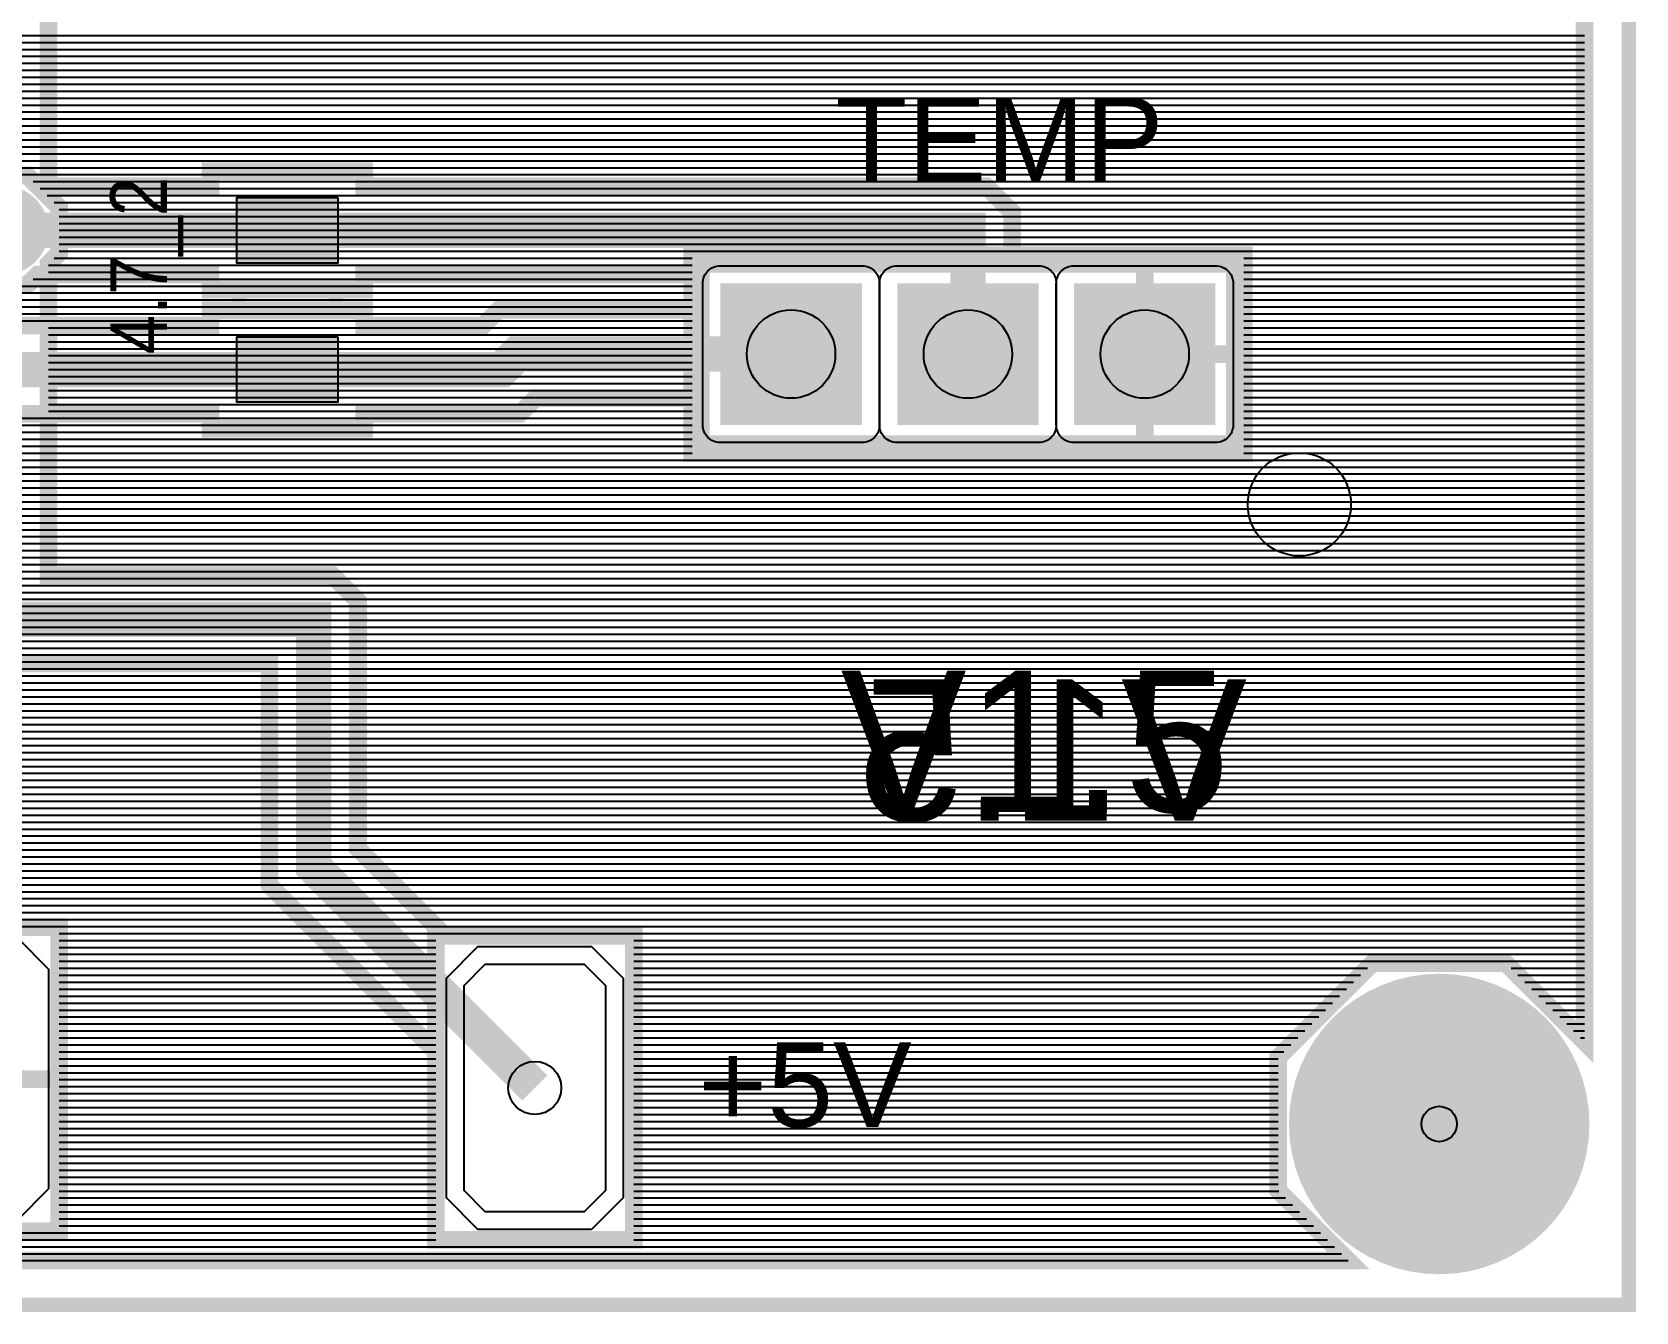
# Model space of a CAD drawing. Header units: inches. Extents: x -1.29 to 1.29, y -0.9 to 0.9.
# Drawn here: x 0.387 to 1.294, y -0.904 to -0.18 of the extents above; entities that cross this region are included whole.
import ezdxf

# ---------------------------------------------------------------- set-up
doc = ezdxf.new("R2010")
doc.units = ezdxf.units.IN
doc.layers.get('0').update_dxf_attribs({"linetype": 'CONTINUOUS'})

# ---------------------------------------------------------------- blocks, each defined once
blk = doc.blocks.new('RPAD')
blk.add_trace([(-0.5, -0.5), (-0.5, 0.5), (0.5, -0.5), (0.5, 0.5)])
blk = doc.blocks.new('EPAD')
at = {"const_width": 0.5}
blk.add_lwpolyline([(-0.25, 0, 1), (0.25, 0, 1)], format="xyb", close=True, dxfattribs=at)

msp = doc.modelspace()

# ---------------------------------------------------------------- linework, layer by layer
for points, const_width in [([(-1.29, -0.89998), (1.29, -0.89998), (1.29, 0.89998), (-1.29, 0.89998), (-1.29, -0.89998)], 0.008), ([(-1.29, -0.89998), (1.29, -0.89998), (1.29, 0.89998), (-1.29, 0.89998), (-1.29, -0.89998)], 0.008), ([(-1.29, -0.89998), (1.29, -0.89998), (1.29, 0.89998), (-1.29, 0.89998), (-1.29, -0.89998)], 0.008), ([(1.265, 0.840402), (1.232689, 0.872713), (1.157302, 0.872713), (1.103996, 0.819406), (1.103996, 0.74402), (1.157302, 0.690713), (1.232689, 0.690713), (1.265, 0.723024), (1.265, -0.751287), (1.220415, -0.706702), (1.145028, -0.706702), (1.091722, -0.760008), (1.091722, -0.835395), (1.131307, -0.87498), (-1.131307, -0.87498), (-1.099, -0.842674), (-1.099, -0.767287), (-1.152307, -0.713981), (-1.227693, -0.713981), (-1.265, -0.751287), (-1.265, 0.87498), (1.265, 0.87498), (1.265, 0.840402)], 0.01), ([(1.265, 0.840402), (1.232689, 0.872713), (1.157302, 0.872713), (1.103996, 0.819406), (1.103996, 0.74402), (1.157302, 0.690713), (1.232689, 0.690713), (1.265, 0.723024), (1.265, -0.751287), (1.220415, -0.706702), (1.145028, -0.706702), (1.091722, -0.760008), (1.091722, -0.835395), (1.131307, -0.87498), (-1.131307, -0.87498), (-1.099, -0.842674), (-1.099, -0.767287), (-1.152307, -0.713981), (-1.227693, -0.713981), (-1.265, -0.751287), (-1.265, 0.87498), (1.265, 0.87498), (1.265, 0.840402)], 0.01), ([(-0.177717, -0.056948), (0.111378, -0.346044), (0.487642, -0.346044), (0.487642, -0.337544), (0.574641, -0.337544), (0.574641, -0.346044), (0.642047, -0.346044), (0.650787, -0.337304), (0.760142, -0.337304), (0.760142, -0.317303), (0.574641, -0.317303), (0.574641, -0.325803), (0.487642, -0.325803), (0.487642, -0.317303), (0.389982, -0.317303), (0.383982, -0.323303), (0.358301, -0.323303), (0.340142, -0.305144), (0.340142, -0.279463), (0.346142, -0.273463), (0.346142, 0.199197)], 0.01), ([(0.531142, -0.292303), (0.371142, -0.292303), (0.371142, 0.086437)], 0.02), ([(0.396141, 0.061437), (0.396141, -0.267304), (0.487642, -0.267304), (0.487642, -0.258804), (0.574641, -0.258804), (0.574641, -0.267304), (0.926497, -0.267304), (0.941141, -0.281948), (0.941141, -0.306304), (1.072141, -0.306304), (1.072141, -0.418303), (0.760142, -0.418303), (0.760142, -0.387303), (0.671496, -0.387303), (0.662756, -0.396043), (0.574641, -0.396043), (0.574641, -0.404543), (0.487642, -0.404543), (0.487642, -0.396043), (0.090669, -0.396043), (-0.227716, -0.077658)], 0.01), ([(-0.202717, 0.045374), (-0.202717, -0.067303), (0.101024, -0.371043), (0.531142, -0.371043)], 0.02), ([(0.402141, -0.279463), (0.402141, -0.305144), (0.396141, -0.311144), (0.396141, -0.487304), (0.556497, -0.487304), (0.571141, -0.501948), (0.571141, -0.641948), (0.620496, -0.691304), (0.727141, -0.691304), (0.727141, -0.863303), (0.615142, -0.863303), (0.615142, -0.756658), (0.521142, -0.662658), (0.521142, -0.537302), (0.360787, -0.537302), (0.346143, -0.522658), (0.346143, -0.512303), (0.346142, -0.311144), (0.340142, -0.305144), (0.340142, -0.279463), (0.358301, -0.261304), (0.383982, -0.261304), (0.402141, -0.279463)], 0.01), ([(0.671142, -0.777303), (0.546142, -0.652303), (0.546142, -0.512303), (0.371142, -0.512303), (0.371142, -0.292303)], 0.02), ([(0.531142, -0.292303), (0.916142, -0.292303), (0.916142, -0.362303)], 0.02), ([(1.072141, -0.418303), (0.760142, -0.418303), (0.760142, -0.306304), (1.072141, -0.306304), (1.072141, -0.418303)], 0.01), ([(0.766142, -0.412303), (1.066142, -0.412303), (1.066142, -0.312303), (0.766142, -0.312303), (0.766142, -0.412303)], 0.008), ([(0.766142, -0.412303), (1.066142, -0.412303), (1.066142, -0.312303), (0.766142, -0.312303), (0.766142, -0.412303)], 0.008), ([(0.766142, -0.412303), (1.066142, -0.412303), (1.066142, -0.312303), (0.766142, -0.312303), (0.766142, -0.412303)], 0.008), ([(1.016142, -0.306304), (1.016142, -0.362303)], 0.01), ([(0.503583, -0.325768), (0.503583, -0.337579)], 0.007874), ([(0.503583, -0.325768), (0.503583, -0.337579)], 0.007874), ([(0.503583, -0.325768), (0.503583, -0.337579)], 0.007874), ([(0.558701, -0.325768), (0.558701, -0.337579)], 0.007874), ([(0.558701, -0.325768), (0.558701, -0.337579)], 0.007874), ([(0.558701, -0.325768), (0.558701, -0.337579)], 0.007874), ([(0.816142, -0.362303), (0.661142, -0.362303), (0.652402, -0.371043), (0.531142, -0.371043)], 0.02), ([(1.072141, -0.362303), (1.016142, -0.362303)], 0.01), ([(1.016142, -0.418303), (1.016142, -0.362303)], 0.01), ([(0.402141, -0.686304), (0.290142, -0.686304), (0.290142, -0.858303), (0.402141, -0.858303), (0.402141, -0.686304)], 0.01), ([(0.402141, -0.686304), (0.290142, -0.686304), (0.290142, -0.858303), (0.402141, -0.858303), (0.402141, -0.686304)], 0.01), ([(0.727141, -0.691304), (0.615142, -0.691304), (0.615142, -0.863303), (0.727141, -0.863303), (0.727141, -0.691304)], 0.01), ([(0.402141, -0.772303), (0.346142, -0.772303)], 0.01)]:
    msp.add_lwpolyline(points, dxfattribs=dict(const_width=const_width))
for points in [[(-1.265, -0.182067), (1.265, -0.182067)], [(-1.265, -0.186004), (1.265, -0.186004)], [(-1.265, -0.189941), (1.265, -0.189941)], [(0.396141, -0.182067), (1.265, -0.182067)], [(0.396141, -0.186004), (1.265, -0.186004)], [(0.396141, -0.189941), (1.265, -0.189941)], [(-1.265, -0.193878), (1.265, -0.193878)], [(-1.265, -0.197815), (1.265, -0.197815)], [(0.396141, -0.193878), (1.265, -0.193878)], [(0.396141, -0.197815), (1.265, -0.197815)], [(-1.265, -0.201752), (1.265, -0.201752)], [(-1.265, -0.205689), (1.265, -0.205689)], [(0.396141, -0.201752), (1.265, -0.201752)], [(0.396141, -0.205689), (1.265, -0.205689)], [(-1.265, -0.209626), (1.265, -0.209626)], [(-1.265, -0.213563), (1.265, -0.213563)], [(-1.265, -0.2175), (1.265, -0.2175)], [(0.396141, -0.209626), (1.265, -0.209626)], [(0.396141, -0.213563), (1.265, -0.213563)], [(0.396141, -0.2175), (1.265, -0.2175)], [(-1.265, -0.221437), (1.265, -0.221437)], [(-1.265, -0.225374), (1.265, -0.225374)], [(0.396141, -0.221437), (1.265, -0.221437)], [(0.396141, -0.225374), (1.265, -0.225374)], [(-1.265, -0.229311), (1.265, -0.229311)], [(-1.265, -0.233248), (1.265, -0.233248)], [(0.396141, -0.229311), (1.265, -0.229311)], [(0.396141, -0.233248), (1.265, -0.233248)], [(-1.265, -0.237185), (1.265, -0.237185)], [(-1.265, -0.241122), (1.265, -0.241122)], [(0.396141, -0.237185), (1.265, -0.237185)], [(0.396141, -0.241122), (1.265, -0.241122)], [(-1.265, -0.245059), (1.265, -0.245059)], [(-1.265, -0.248996), (1.265, -0.248996)], [(-1.265, -0.252933), (1.265, -0.252933)], [(0.396141, -0.245059), (1.265, -0.245059)], [(0.396141, -0.248996), (1.265, -0.248996)], [(0.396141, -0.252933), (1.265, -0.252933)], [(-1.265, -0.25687), (1.265, -0.25687)], [(-1.265, -0.260807), (1.265, -0.260807)], [(0.396141, -0.25687), (1.265, -0.25687)], [(0.396141, -0.260807), (0.487642, -0.260807)], [(0.574641, -0.260807), (1.265, -0.260807)], [(0.387423, -0.264744), (1.265, -0.264744)], [(0.39136, -0.268681), (1.265, -0.268681)], [(0.396141, -0.264744), (0.487642, -0.264744)], [(0.574641, -0.264744), (1.265, -0.264744)], [(0.927874, -0.268681), (1.265, -0.268681)], [(0.395297, -0.272618), (1.265, -0.272618)], [(0.399234, -0.276555), (1.265, -0.276555)], [(0.402141, -0.280492), (1.265, -0.280492)], [(0.931811, -0.272618), (1.265, -0.272618)], [(0.935748, -0.276555), (1.265, -0.276555)], [(0.939685, -0.280492), (1.265, -0.280492)], [(0.402141, -0.284429), (1.265, -0.284429)], [(0.402141, -0.288366), (1.265, -0.288366)], [(0.941141, -0.284429), (1.265, -0.284429)], [(0.941141, -0.288366), (1.265, -0.288366)], [(0.402141, -0.292303), (1.265, -0.292303)], [(0.402141, -0.29624), (1.265, -0.29624)], [(0.941141, -0.292303), (1.265, -0.292303)], [(0.941141, -0.29624), (1.265, -0.29624)], [(0.399234, -0.308051), (0.760142, -0.308051)], [(0.402141, -0.300177), (1.265, -0.300177)], [(0.402141, -0.304114), (1.265, -0.304114)], [(0.941141, -0.300177), (1.265, -0.300177)], [(0.941141, -0.304114), (1.265, -0.304114)], [(1.072141, -0.308051), (1.265, -0.308051)], [(1.072141, -0.308051), (1.265, -0.308051)], [(0.396141, -0.311988), (0.760142, -0.311988)], [(0.396141, -0.315925), (0.760142, -0.315925)], [(1.072141, -0.311988), (1.265, -0.311988)], [(1.072141, -0.311988), (1.265, -0.311988)], [(1.072141, -0.315925), (1.265, -0.315925)], [(1.072141, -0.315925), (1.265, -0.315925)], [(0.089134, -0.323799), (0.487642, -0.323799)], [(0.387423, -0.319862), (0.487642, -0.319862)], [(0.396141, -0.319862), (0.760142, -0.319862)], [(0.396141, -0.323799), (0.760142, -0.323799)], [(0.574641, -0.319862), (0.760142, -0.319862)], [(0.574641, -0.323799), (0.760142, -0.323799)], [(1.072141, -0.319862), (1.265, -0.319862)], [(1.072141, -0.319862), (1.265, -0.319862)], [(1.072141, -0.323799), (1.265, -0.323799)], [(1.072141, -0.323799), (1.265, -0.323799)], [(0.093071, -0.327736), (0.760142, -0.327736)], [(0.097008, -0.331673), (0.760142, -0.331673)], [(0.100945, -0.33561), (0.760142, -0.33561)], [(0.396141, -0.327736), (0.760142, -0.327736)], [(0.396141, -0.331673), (0.760142, -0.331673)], [(0.396141, -0.33561), (0.760142, -0.33561)], [(1.072141, -0.327736), (1.265, -0.327736)], [(1.072141, -0.327736), (1.265, -0.327736)], [(1.072141, -0.331673), (1.265, -0.331673)], [(1.072141, -0.331673), (1.265, -0.331673)], [(1.072141, -0.33561), (1.265, -0.33561)], [(1.072141, -0.33561), (1.265, -0.33561)], [(0.104882, -0.339547), (0.487642, -0.339547)], [(0.108819, -0.343484), (0.487642, -0.343484)], [(0.396141, -0.339547), (0.760142, -0.339547)], [(0.396141, -0.343484), (0.760142, -0.343484)], [(0.574641, -0.339547), (0.648543, -0.339547)], [(0.574641, -0.343484), (0.644606, -0.343484)], [(1.072141, -0.339547), (1.265, -0.339547)], [(1.072141, -0.339547), (1.265, -0.339547)], [(1.072141, -0.343484), (1.265, -0.343484)], [(1.072141, -0.343484), (1.265, -0.343484)], [(0.396141, -0.347421), (0.760142, -0.347421)], [(0.396141, -0.351358), (0.760142, -0.351358)], [(1.072141, -0.347421), (1.265, -0.347421)], [(1.072141, -0.347421), (1.265, -0.347421)], [(1.072141, -0.351358), (1.265, -0.351358)], [(1.072141, -0.351358), (1.265, -0.351358)], [(0.396141, -0.355295), (0.760142, -0.355295)], [(0.396141, -0.359232), (0.760142, -0.359232)], [(1.072141, -0.355295), (1.265, -0.355295)], [(1.072141, -0.355295), (1.265, -0.355295)], [(1.072141, -0.359232), (1.265, -0.359232)], [(1.072141, -0.359232), (1.265, -0.359232)], [(0.396141, -0.363169), (0.760142, -0.363169)], [(0.396141, -0.367106), (0.760142, -0.367106)], [(0.396141, -0.371043), (0.760142, -0.371043)], [(1.072141, -0.363169), (1.265, -0.363169)], [(1.072141, -0.363169), (1.265, -0.363169)], [(1.072141, -0.367106), (1.265, -0.367106)], [(1.072141, -0.367106), (1.265, -0.367106)], [(1.072141, -0.371043), (1.265, -0.371043)], [(1.072141, -0.371043), (1.265, -0.371043)], [(0.396141, -0.37498), (0.760142, -0.37498)], [(0.396141, -0.378917), (0.760142, -0.378917)], [(1.072141, -0.37498), (1.265, -0.37498)], [(1.072141, -0.37498), (1.265, -0.37498)], [(1.072141, -0.378917), (1.265, -0.378917)], [(1.072141, -0.378917), (1.265, -0.378917)], [(0.396141, -0.382854), (0.760142, -0.382854)], [(0.396141, -0.386791), (0.760142, -0.386791)], [(1.072141, -0.382854), (1.265, -0.382854)], [(1.072141, -0.382854), (1.265, -0.382854)], [(1.072141, -0.386791), (1.265, -0.386791)], [(1.072141, -0.386791), (1.265, -0.386791)], [(-0.977205, -0.398602), (0.487642, -0.398602)], [(0.396141, -0.390728), (0.760142, -0.390728)], [(0.396141, -0.394665), (0.760142, -0.394665)], [(0.396141, -0.398602), (0.760142, -0.398602)], [(0.574641, -0.398602), (0.760142, -0.398602)], [(0.664134, -0.394665), (0.760142, -0.394665)], [(0.668071, -0.390728), (0.760142, -0.390728)], [(1.072141, -0.390728), (1.265, -0.390728)], [(1.072141, -0.390728), (1.265, -0.390728)], [(1.072141, -0.394665), (1.265, -0.394665)], [(1.072141, -0.394665), (1.265, -0.394665)], [(1.072141, -0.398602), (1.265, -0.398602)], [(1.072141, -0.398602), (1.265, -0.398602)], [(-0.973268, -0.402539), (0.487642, -0.402539)], [(-0.969331, -0.406476), (0.760142, -0.406476)], [(0.396141, -0.402539), (0.760142, -0.402539)], [(0.396141, -0.406476), (0.760142, -0.406476)], [(0.574641, -0.402539), (0.760142, -0.402539)], [(1.072141, -0.402539), (1.265, -0.402539)], [(1.072141, -0.402539), (1.265, -0.402539)], [(1.072141, -0.406476), (1.265, -0.406476)], [(1.072141, -0.406476), (1.265, -0.406476)], [(-0.965394, -0.410413), (0.760142, -0.410413)], [(-0.961457, -0.41435), (0.760142, -0.41435)], [(0.396141, -0.410413), (0.760142, -0.410413)], [(0.396141, -0.41435), (0.760142, -0.41435)], [(1.072141, -0.410413), (1.265, -0.410413)], [(1.072141, -0.410413), (1.265, -0.410413)], [(1.072141, -0.41435), (1.265, -0.41435)], [(1.072141, -0.41435), (1.265, -0.41435)], [(-0.95752, -0.418287), (0.760142, -0.418287)], [(-0.953583, -0.422224), (1.265, -0.422224)], [(-0.949646, -0.426161), (1.265, -0.426161)], [(0.396141, -0.418287), (0.760142, -0.418287)], [(0.396141, -0.422224), (1.265, -0.422224)], [(0.396141, -0.426161), (1.265, -0.426161)], [(1.072141, -0.418287), (1.265, -0.418287)], [(1.072141, -0.418287), (1.265, -0.418287)], [(-0.489567, -0.430098), (1.265, -0.430098)], [(-0.48563, -0.434035), (1.265, -0.434035)], [(0.396141, -0.430098), (1.265, -0.430098)], [(0.396141, -0.434035), (1.265, -0.434035)], [(-0.481693, -0.437972), (1.265, -0.437972)], [(-0.477756, -0.441909), (1.265, -0.441909)], [(0.396141, -0.437972), (1.265, -0.437972)], [(0.396141, -0.441909), (1.265, -0.441909)], [(-0.477717, -0.445846), (1.265, -0.445846)], [(-0.477717, -0.449783), (1.265, -0.449783)], [(0.396141, -0.445846), (1.265, -0.445846)], [(0.396141, -0.449783), (1.265, -0.449783)], [(-0.477717, -0.45372), (1.265, -0.45372)], [(-0.477717, -0.457657), (1.265, -0.457657)], [(-0.477717, -0.461594), (1.265, -0.461594)], [(0.396141, -0.45372), (1.265, -0.45372)], [(0.396141, -0.457657), (1.265, -0.457657)], [(0.396141, -0.461594), (1.265, -0.461594)], [(-0.477717, -0.465531), (1.265, -0.465531)], [(-0.477717, -0.469469), (1.265, -0.469469)], [(0.396141, -0.465531), (1.265, -0.465531)], [(0.396141, -0.469469), (1.265, -0.469469)], [(-0.477717, -0.473406), (1.265, -0.473406)], [(-0.477717, -0.477343), (1.265, -0.477343)], [(0.396141, -0.473406), (1.265, -0.473406)], [(0.396141, -0.477343), (1.265, -0.477343)], [(-0.477717, -0.48128), (1.265, -0.48128)], [(-0.477717, -0.485217), (1.265, -0.485217)], [(-0.477717, -0.489154), (1.265, -0.489154)], [(0.396141, -0.48128), (1.265, -0.48128)], [(0.396141, -0.485217), (1.265, -0.485217)], [(0.558346, -0.489154), (1.265, -0.489154)], [(-0.477717, -0.493091), (1.265, -0.493091)], [(-0.477717, -0.497028), (1.265, -0.497028)], [(0.562283, -0.493091), (1.265, -0.493091)], [(0.56622, -0.497028), (1.265, -0.497028)], [(0.253283, -0.500965), (1.265, -0.500965)], [(0.253283, -0.504902), (1.265, -0.504902)], [(0.570157, -0.500965), (1.265, -0.500965)], [(0.571141, -0.504902), (1.265, -0.504902)], [(0.253283, -0.508839), (1.265, -0.508839)], [(0.253283, -0.512776), (1.265, -0.512776)], [(0.253283, -0.516713), (1.265, -0.516713)], [(0.571141, -0.508839), (1.265, -0.508839)], [(0.571141, -0.512776), (1.265, -0.512776)], [(0.571141, -0.516713), (1.265, -0.516713)], [(0.253283, -0.52065), (1.265, -0.52065)], [(0.253283, -0.524587), (1.265, -0.524587)], [(0.571141, -0.52065), (1.265, -0.52065)], [(0.571141, -0.524587), (1.265, -0.524587)], [(0.253283, -0.528524), (1.265, -0.528524)], [(0.253283, -0.532461), (1.265, -0.532461)], [(0.571141, -0.528524), (1.265, -0.528524)], [(0.571141, -0.532461), (1.265, -0.532461)], [(0.253283, -0.536398), (1.265, -0.536398)], [(0.253283, -0.540335), (0.521142, -0.540335)], [(0.253283, -0.540335), (1.265, -0.540335)], [(0.253283, -0.544272), (0.521142, -0.544272)], [(0.253283, -0.544272), (1.265, -0.544272)], [(0.571141, -0.536398), (1.265, -0.536398)], [(0.571141, -0.540335), (1.265, -0.540335)], [(0.571141, -0.544272), (1.265, -0.544272)], [(0.253283, -0.548209), (0.521142, -0.548209)], [(0.253283, -0.548209), (1.265, -0.548209)], [(0.253283, -0.552146), (0.521142, -0.552146)], [(0.253283, -0.552146), (1.265, -0.552146)], [(0.571141, -0.548209), (1.265, -0.548209)], [(0.571141, -0.552146), (1.265, -0.552146)], [(0.253283, -0.556083), (0.521142, -0.556083)], [(0.253283, -0.556083), (1.265, -0.556083)], [(0.253283, -0.56002), (0.521142, -0.56002)], [(0.253283, -0.56002), (1.265, -0.56002)], [(0.571141, -0.556083), (1.265, -0.556083)], [(0.571141, -0.56002), (1.265, -0.56002)], [(0.253283, -0.563957), (0.521142, -0.563957)], [(0.253283, -0.563957), (1.265, -0.563957)], [(0.253283, -0.567894), (0.521142, -0.567894)], [(0.253283, -0.567894), (1.265, -0.567894)], [(0.571141, -0.563957), (1.265, -0.563957)], [(0.571141, -0.567894), (1.265, -0.567894)], [(0.253283, -0.571831), (0.521142, -0.571831)], [(0.253283, -0.571831), (1.265, -0.571831)], [(0.253283, -0.575768), (0.521142, -0.575768)], [(0.253283, -0.575768), (1.265, -0.575768)], [(0.253283, -0.579705), (0.521142, -0.579705)], [(0.253283, -0.579705), (1.265, -0.579705)], [(0.571141, -0.571831), (1.265, -0.571831)], [(0.571141, -0.575768), (1.265, -0.575768)], [(0.571141, -0.579705), (1.265, -0.579705)], [(0.253283, -0.583642), (0.521142, -0.583642)], [(0.253283, -0.583642), (1.265, -0.583642)], [(0.253283, -0.587579), (0.521142, -0.587579)], [(0.253283, -0.587579), (1.265, -0.587579)], [(0.571141, -0.583642), (1.265, -0.583642)], [(0.571141, -0.587579), (1.265, -0.587579)], [(0.253283, -0.591516), (0.521142, -0.591516)], [(0.253283, -0.591516), (1.265, -0.591516)], [(0.253283, -0.595453), (0.521142, -0.595453)], [(0.253283, -0.595453), (1.265, -0.595453)], [(0.571141, -0.591516), (1.265, -0.591516)], [(0.571141, -0.595453), (1.265, -0.595453)], [(0.253283, -0.59939), (0.521142, -0.59939)], [(0.253283, -0.59939), (1.265, -0.59939)], [(0.253283, -0.603327), (0.521142, -0.603327)], [(0.253283, -0.603327), (1.265, -0.603327)], [(0.253283, -0.607264), (0.521142, -0.607264)], [(0.253283, -0.607264), (1.265, -0.607264)], [(0.571141, -0.59939), (1.265, -0.59939)], [(0.571141, -0.603327), (1.265, -0.603327)], [(0.571141, -0.607264), (1.265, -0.607264)], [(-1.265, -0.611201), (0.521142, -0.611201)], [(-1.265, -0.615138), (0.521142, -0.615138)], [(-0.877717, -0.611201), (1.265, -0.611201)], [(-0.877717, -0.615138), (1.265, -0.615138)], [(0.571141, -0.611201), (1.265, -0.611201)], [(0.571141, -0.615138), (1.265, -0.615138)], [(-1.265, -0.619075), (0.521142, -0.619075)], [(-1.265, -0.623012), (0.521142, -0.623012)], [(-0.877717, -0.619075), (1.265, -0.619075)], [(-0.877717, -0.623012), (1.265, -0.623012)], [(0.571141, -0.619075), (1.265, -0.619075)], [(0.571141, -0.623012), (1.265, -0.623012)], [(-1.265, -0.626949), (0.521142, -0.626949)], [(-1.265, -0.630886), (0.521142, -0.630886)], [(-1.265, -0.634823), (0.521142, -0.634823)], [(-0.877717, -0.626949), (1.265, -0.626949)], [(-0.877717, -0.630886), (1.265, -0.630886)], [(-0.877717, -0.634823), (1.265, -0.634823)], [(0.571141, -0.626949), (1.265, -0.626949)], [(0.571141, -0.630886), (1.265, -0.630886)], [(0.571141, -0.634823), (1.265, -0.634823)], [(-1.265, -0.63876), (0.521142, -0.63876)], [(-1.265, -0.642697), (0.521142, -0.642697)], [(-0.877717, -0.63876), (1.265, -0.63876)], [(-0.877717, -0.642697), (1.265, -0.642697)], [(0.571141, -0.63876), (1.265, -0.63876)], [(0.57189, -0.642697), (1.265, -0.642697)], [(-1.265, -0.646634), (0.521142, -0.646634)], [(-1.265, -0.650571), (0.521142, -0.650571)], [(-0.877717, -0.646634), (1.265, -0.646634)], [(-0.877717, -0.650571), (1.265, -0.650571)], [(0.575827, -0.646634), (1.265, -0.646634)], [(0.579764, -0.650571), (1.265, -0.650571)], [(-1.265, -0.654508), (0.521142, -0.654508)], [(-1.265, -0.658445), (0.521142, -0.658445)], [(-0.877717, -0.654508), (1.265, -0.654508)], [(-0.877717, -0.658445), (1.265, -0.658445)], [(0.583701, -0.654508), (1.265, -0.654508)], [(0.587638, -0.658445), (1.265, -0.658445)], [(-1.265, -0.662382), (0.521142, -0.662382)], [(-1.265, -0.666319), (0.524803, -0.666319)], [(-1.265, -0.670256), (0.52874, -0.670256)], [(-0.877717, -0.662382), (1.265, -0.662382)], [(-0.877717, -0.666319), (1.265, -0.666319)], [(-0.877717, -0.670256), (1.265, -0.670256)], [(0.591575, -0.662382), (1.265, -0.662382)], [(0.595512, -0.666319), (1.265, -0.666319)], [(0.599449, -0.670256), (1.265, -0.670256)], [(-1.265, -0.674193), (0.532677, -0.674193)], [(-1.265, -0.67813), (0.536614, -0.67813)], [(-0.877717, -0.674193), (1.265, -0.674193)], [(-0.877717, -0.67813), (1.265, -0.67813)], [(0.603386, -0.674193), (1.265, -0.674193)], [(0.607323, -0.67813), (1.265, -0.67813)], [(0.042141, -0.682067), (0.540551, -0.682067)], [(0.042141, -0.682067), (1.265, -0.682067)], [(0.042141, -0.686004), (0.544488, -0.686004)], [(0.042141, -0.686004), (1.265, -0.686004)], [(0.61126, -0.682067), (1.265, -0.682067)], [(0.615197, -0.686004), (1.265, -0.686004)], [(0.402141, -0.689941), (0.548425, -0.689941)], [(0.402141, -0.689941), (1.265, -0.689941)], [(0.402141, -0.693878), (0.552362, -0.693878)], [(0.402141, -0.693878), (0.615142, -0.693878)], [(0.402141, -0.697815), (0.556299, -0.697815)], [(0.402141, -0.697815), (0.615142, -0.697815)], [(0.619134, -0.689941), (1.265, -0.689941)], [(0.727141, -0.693878), (1.265, -0.693878)], [(0.727141, -0.693878), (1.265, -0.693878)], [(0.727141, -0.697815), (1.265, -0.697815)], [(0.727141, -0.697815), (1.265, -0.697815)], [(0.402141, -0.701752), (0.560236, -0.701752)], [(0.402141, -0.701752), (0.615142, -0.701752)], [(0.402141, -0.705689), (0.564173, -0.705689)], [(0.402141, -0.705689), (0.615142, -0.705689)], [(0.727141, -0.701752), (1.265, -0.701752)], [(0.727141, -0.701752), (1.265, -0.701752)], [(0.727141, -0.705689), (1.265, -0.705689)], [(0.727141, -0.705689), (1.265, -0.705689)], [(0.402141, -0.709626), (0.56811, -0.709626)], [(0.402141, -0.709626), (0.615142, -0.709626)], [(0.402141, -0.713563), (0.572047, -0.713563)], [(0.402141, -0.713563), (0.615142, -0.713563)], [(0.727141, -0.709626), (1.142104, -0.709626)], [(0.727141, -0.709626), (1.142104, -0.709626)], [(0.727141, -0.713563), (1.138167, -0.713563)], [(0.727141, -0.713563), (1.138167, -0.713563)], [(1.223339, -0.709626), (1.265, -0.709626)], [(1.223339, -0.709626), (1.265, -0.709626)], [(1.227276, -0.713563), (1.265, -0.713563)], [(1.227276, -0.713563), (1.265, -0.713563)], [(0.402141, -0.7175), (0.575984, -0.7175)], [(0.402141, -0.7175), (0.615142, -0.7175)], [(0.402141, -0.721437), (0.579921, -0.721437)], [(0.402141, -0.721437), (0.615142, -0.721437)], [(0.402141, -0.725374), (0.583858, -0.725374)], [(0.402141, -0.725374), (0.615142, -0.725374)], [(0.727141, -0.7175), (1.13423, -0.7175)], [(0.727141, -0.7175), (1.13423, -0.7175)], [(0.727141, -0.721437), (1.130293, -0.721437)], [(0.727141, -0.721437), (1.130293, -0.721437)], [(0.727141, -0.725374), (1.126356, -0.725374)], [(0.727141, -0.725374), (1.126356, -0.725374)], [(1.231213, -0.7175), (1.265, -0.7175)], [(1.231213, -0.7175), (1.265, -0.7175)], [(1.23515, -0.721437), (1.265, -0.721437)], [(1.23515, -0.721437), (1.265, -0.721437)], [(1.239087, -0.725374), (1.265, -0.725374)], [(1.239087, -0.725374), (1.265, -0.725374)], [(0.402141, -0.729311), (0.587795, -0.729311)], [(0.402141, -0.729311), (0.615142, -0.729311)], [(0.402141, -0.733248), (0.591732, -0.733248)], [(0.402141, -0.733248), (0.615142, -0.733248)], [(0.727141, -0.729311), (1.122419, -0.729311)], [(0.727141, -0.729311), (1.122419, -0.729311)], [(0.727141, -0.733248), (1.118482, -0.733248)], [(0.727141, -0.733248), (1.118482, -0.733248)], [(1.243024, -0.729311), (1.265, -0.729311)], [(1.243024, -0.729311), (1.265, -0.729311)], [(1.246961, -0.733248), (1.265, -0.733248)], [(1.246961, -0.733248), (1.265, -0.733248)], [(0.402141, -0.737185), (0.595669, -0.737185)], [(0.402141, -0.737185), (0.615142, -0.737185)], [(0.402141, -0.741122), (0.599606, -0.741122)], [(0.402141, -0.741122), (0.615142, -0.741122)], [(0.727141, -0.737185), (1.114545, -0.737185)], [(0.727141, -0.737185), (1.114545, -0.737185)], [(0.727141, -0.741122), (1.110608, -0.741122)], [(0.727141, -0.741122), (1.110608, -0.741122)], [(1.250898, -0.737185), (1.265, -0.737185)], [(1.250898, -0.737185), (1.265, -0.737185)], [(1.254835, -0.741122), (1.265, -0.741122)], [(1.254835, -0.741122), (1.265, -0.741122)], [(0.402141, -0.745059), (0.603543, -0.745059)], [(0.402141, -0.745059), (0.615142, -0.745059)], [(0.402141, -0.748996), (0.60748, -0.748996)], [(0.402141, -0.748996), (0.615142, -0.748996)], [(0.402141, -0.752933), (0.611417, -0.752933)], [(0.402141, -0.752933), (0.615142, -0.752933)], [(0.727141, -0.745059), (1.106671, -0.745059)], [(0.727141, -0.745059), (1.106671, -0.745059)], [(0.727141, -0.748996), (1.102734, -0.748996)], [(0.727141, -0.748996), (1.102734, -0.748996)], [(0.727141, -0.752933), (1.098797, -0.752933)], [(0.727141, -0.752933), (1.098797, -0.752933)], [(1.258772, -0.745059), (1.265, -0.745059)], [(1.258772, -0.745059), (1.265, -0.745059)], [(1.262709, -0.748996), (1.265, -0.748996)], [(1.262709, -0.748996), (1.265, -0.748996)], [(0.402141, -0.75687), (0.615142, -0.75687)], [(0.402141, -0.75687), (0.615142, -0.75687)], [(0.402141, -0.760807), (0.615142, -0.760807)], [(0.402141, -0.760807), (0.615142, -0.760807)], [(0.727141, -0.75687), (1.09486, -0.75687)], [(0.727141, -0.75687), (1.09486, -0.75687)], [(0.727141, -0.760807), (1.091722, -0.760807)], [(0.727141, -0.760807), (1.091722, -0.760807)], [(0.402141, -0.764744), (0.615142, -0.764744)], [(0.402141, -0.764744), (0.615142, -0.764744)], [(0.402141, -0.768681), (0.615142, -0.768681)], [(0.402141, -0.768681), (0.615142, -0.768681)], [(0.727141, -0.764744), (1.091722, -0.764744)], [(0.727141, -0.764744), (1.091722, -0.764744)], [(0.727141, -0.768681), (1.091722, -0.768681)], [(0.727141, -0.768681), (1.091722, -0.768681)], [(0.402141, -0.772618), (0.615142, -0.772618)], [(0.402141, -0.772618), (0.615142, -0.772618)], [(0.402141, -0.776555), (0.615142, -0.776555)], [(0.402141, -0.776555), (0.615142, -0.776555)], [(0.727141, -0.772618), (1.091722, -0.772618)], [(0.727141, -0.772618), (1.091722, -0.772618)], [(0.727141, -0.776555), (1.091722, -0.776555)], [(0.727141, -0.776555), (1.091722, -0.776555)], [(0.402141, -0.780492), (0.615142, -0.780492)], [(0.402141, -0.780492), (0.615142, -0.780492)], [(0.402141, -0.784429), (0.615142, -0.784429)], [(0.402141, -0.784429), (0.615142, -0.784429)], [(0.402141, -0.788366), (0.615142, -0.788366)], [(0.402141, -0.788366), (0.615142, -0.788366)], [(0.727141, -0.780492), (1.091722, -0.780492)], [(0.727141, -0.780492), (1.091722, -0.780492)], [(0.727141, -0.784429), (1.091722, -0.784429)], [(0.727141, -0.784429), (1.091722, -0.784429)], [(0.727141, -0.788366), (1.091722, -0.788366)], [(0.727141, -0.788366), (1.091722, -0.788366)], [(0.402141, -0.792303), (0.615142, -0.792303)], [(0.402141, -0.792303), (0.615142, -0.792303)], [(0.402141, -0.79624), (0.615142, -0.79624)], [(0.402141, -0.79624), (0.615142, -0.79624)], [(0.727141, -0.792303), (1.091722, -0.792303)], [(0.727141, -0.792303), (1.091722, -0.792303)], [(0.727141, -0.79624), (1.091722, -0.79624)], [(0.727141, -0.79624), (1.091722, -0.79624)], [(0.402141, -0.800177), (0.615142, -0.800177)], [(0.402141, -0.800177), (0.615142, -0.800177)], [(0.402141, -0.804114), (0.615142, -0.804114)], [(0.402141, -0.804114), (0.615142, -0.804114)], [(0.727141, -0.800177), (1.091722, -0.800177)], [(0.727141, -0.800177), (1.091722, -0.800177)], [(0.727141, -0.804114), (1.091722, -0.804114)], [(0.727141, -0.804114), (1.091722, -0.804114)], [(0.402141, -0.808051), (0.615142, -0.808051)], [(0.402141, -0.808051), (0.615142, -0.808051)], [(0.402141, -0.811988), (0.615142, -0.811988)], [(0.402141, -0.811988), (0.615142, -0.811988)], [(0.402141, -0.815925), (0.615142, -0.815925)], [(0.402141, -0.815925), (0.615142, -0.815925)], [(0.727141, -0.808051), (1.091722, -0.808051)], [(0.727141, -0.808051), (1.091722, -0.808051)], [(0.727141, -0.811988), (1.091722, -0.811988)], [(0.727141, -0.811988), (1.091722, -0.811988)], [(0.727141, -0.815925), (1.091722, -0.815925)], [(0.727141, -0.815925), (1.091722, -0.815925)], [(0.402141, -0.819862), (0.615142, -0.819862)], [(0.402141, -0.819862), (0.615142, -0.819862)], [(0.402141, -0.823799), (0.615142, -0.823799)], [(0.402141, -0.823799), (0.615142, -0.823799)], [(0.727141, -0.819862), (1.091722, -0.819862)], [(0.727141, -0.819862), (1.091722, -0.819862)], [(0.727141, -0.823799), (1.091722, -0.823799)], [(0.727141, -0.823799), (1.091722, -0.823799)], [(0.402141, -0.827736), (0.615142, -0.827736)], [(0.402141, -0.827736), (0.615142, -0.827736)], [(0.402141, -0.831673), (0.615142, -0.831673)], [(0.402141, -0.831673), (0.615142, -0.831673)], [(0.727141, -0.827736), (1.091722, -0.827736)], [(0.727141, -0.827736), (1.091722, -0.827736)], [(0.727141, -0.831673), (1.091722, -0.831673)], [(0.727141, -0.831673), (1.091722, -0.831673)], [(0.402141, -0.83561), (0.615142, -0.83561)], [(0.402141, -0.83561), (0.615142, -0.83561)], [(0.402141, -0.839547), (0.615142, -0.839547)], [(0.402141, -0.839547), (0.615142, -0.839547)], [(0.402141, -0.843484), (0.615142, -0.843484)], [(0.402141, -0.843484), (0.615142, -0.843484)], [(0.727141, -0.83561), (1.091937, -0.83561)], [(0.727141, -0.83561), (1.091937, -0.83561)], [(0.727141, -0.839547), (1.095874, -0.839547)], [(0.727141, -0.839547), (1.095874, -0.839547)], [(0.727141, -0.843484), (1.099811, -0.843484)], [(0.727141, -0.843484), (1.099811, -0.843484)], [(0.402141, -0.847421), (0.615142, -0.847421)], [(0.402141, -0.847421), (0.615142, -0.847421)], [(0.402141, -0.851358), (0.615142, -0.851358)], [(0.402141, -0.851358), (0.615142, -0.851358)], [(0.727141, -0.847421), (1.103748, -0.847421)], [(0.727141, -0.847421), (1.103748, -0.847421)], [(0.727141, -0.851358), (1.107685, -0.851358)], [(0.727141, -0.851358), (1.107685, -0.851358)], [(-1.115559, -0.859232), (0.615142, -0.859232)], [(-1.115559, -0.859232), (0.615142, -0.859232)], [(0.402141, -0.855295), (0.615142, -0.855295)], [(0.402141, -0.855295), (0.615142, -0.855295)], [(0.727141, -0.855295), (1.111622, -0.855295)], [(0.727141, -0.855295), (1.111622, -0.855295)], [(0.727141, -0.859232), (1.115559, -0.859232)], [(0.727141, -0.859232), (1.115559, -0.859232)], [(-1.123433, -0.867106), (1.123433, -0.867106)], [(-1.123433, -0.867106), (1.123433, -0.867106)], [(-1.119496, -0.863169), (0.615142, -0.863169)], [(-1.119496, -0.863169), (0.615142, -0.863169)], [(0.727141, -0.863169), (1.119496, -0.863169)], [(0.727141, -0.863169), (1.119496, -0.863169)], [(-1.131307, -0.87498), (1.131307, -0.87498)], [(-1.131307, -0.87498), (1.131307, -0.87498)], [(-1.12737, -0.871043), (1.12737, -0.871043)], [(-1.12737, -0.871043), (1.12737, -0.871043)]]:
    msp.add_lwpolyline(points)
for points in [[(0.559642, -0.273803), (0.559642, -0.310803), (0.502642, -0.310803), (0.502642, -0.273803), (0.559642, -0.273803)], [(0.776142, -0.312303), (0.856142, -0.312303), (0.857181, -0.312354), (0.858186, -0.312502), (0.859153, -0.312744), (0.860077, -0.313075), (0.860954, -0.313489), (0.861778, -0.313984), (0.862545, -0.314554), (0.863251, -0.315194), (0.863891, -0.3159), (0.864461, -0.316667), (0.864955, -0.317491), (0.86537, -0.318368), (0.865701, -0.319292), (0.865943, -0.320259), (0.866091, -0.321264), (0.866142, -0.322303), (0.866142, -0.402303), (0.866091, -0.403343), (0.865943, -0.404348), (0.865701, -0.405315), (0.86537, -0.406239), (0.864955, -0.407115), (0.864461, -0.407939), (0.863891, -0.408706), (0.863251, -0.409413), (0.862545, -0.410053), (0.861778, -0.410622), (0.860954, -0.411117), (0.860077, -0.411532), (0.859153, -0.411862), (0.858186, -0.412104), (0.857181, -0.412253), (0.856142, -0.412303), (0.776142, -0.412303), (0.775102, -0.412253), (0.774097, -0.412104), (0.77313, -0.411862), (0.772206, -0.411532), (0.77133, -0.411117), (0.770506, -0.410622), (0.769738, -0.410053), (0.769032, -0.409413), (0.768392, -0.408706), (0.767823, -0.407939), (0.767328, -0.407115), (0.766913, -0.406239), (0.766583, -0.405315), (0.766341, -0.404348), (0.766192, -0.403343), (0.766142, -0.402303), (0.766142, -0.322303), (0.766192, -0.321264), (0.766341, -0.320259), (0.766583, -0.319292), (0.766913, -0.318368), (0.767328, -0.317491), (0.767823, -0.316667), (0.768392, -0.3159), (0.769032, -0.315194), (0.769738, -0.314554), (0.770506, -0.313984), (0.77133, -0.313489), (0.772206, -0.313075), (0.77313, -0.312744), (0.774097, -0.312502), (0.775102, -0.312354), (0.776142, -0.312303)], [(0.876142, -0.312303), (0.956142, -0.312303), (0.957181, -0.312354), (0.958186, -0.312502), (0.959153, -0.312744), (0.960077, -0.313075), (0.960954, -0.313489), (0.961778, -0.313984), (0.962545, -0.314554), (0.963251, -0.315194), (0.963891, -0.3159), (0.964461, -0.316667), (0.964955, -0.317491), (0.96537, -0.318368), (0.965701, -0.319292), (0.965943, -0.320259), (0.966091, -0.321264), (0.966142, -0.322303), (0.966142, -0.402303), (0.966091, -0.403343), (0.965943, -0.404348), (0.965701, -0.405315), (0.96537, -0.406239), (0.964955, -0.407115), (0.964461, -0.407939), (0.963891, -0.408706), (0.963251, -0.409413), (0.962545, -0.410053), (0.961778, -0.410622), (0.960954, -0.411117), (0.960077, -0.411532), (0.959153, -0.411862), (0.958186, -0.412104), (0.957181, -0.412253), (0.956142, -0.412303), (0.876142, -0.412303), (0.875102, -0.412253), (0.874097, -0.412104), (0.87313, -0.411862), (0.872206, -0.411532), (0.87133, -0.411117), (0.870506, -0.410622), (0.869738, -0.410053), (0.869032, -0.409413), (0.868392, -0.408706), (0.867823, -0.407939), (0.867328, -0.407115), (0.866913, -0.406239), (0.866583, -0.405315), (0.866341, -0.404348), (0.866192, -0.403343), (0.866142, -0.402303), (0.866142, -0.322303), (0.866192, -0.321264), (0.866341, -0.320259), (0.866583, -0.319292), (0.866913, -0.318368), (0.867328, -0.317491), (0.867823, -0.316667), (0.868392, -0.3159), (0.869032, -0.315194), (0.869738, -0.314554), (0.870506, -0.313984), (0.87133, -0.313489), (0.872206, -0.313075), (0.87313, -0.312744), (0.874097, -0.312502), (0.875102, -0.312354), (0.876142, -0.312303)], [(0.976142, -0.312303), (1.056142, -0.312303), (1.057181, -0.312354), (1.058186, -0.312502), (1.059153, -0.312744), (1.060077, -0.313075), (1.060953, -0.313489), (1.061778, -0.313984), (1.062545, -0.314554), (1.063251, -0.315194), (1.063891, -0.3159), (1.064461, -0.316667), (1.064955, -0.317491), (1.06537, -0.318368), (1.065701, -0.319292), (1.065943, -0.320259), (1.066091, -0.321264), (1.066142, -0.322303), (1.066142, -0.402303), (1.066091, -0.403343), (1.065943, -0.404348), (1.065701, -0.405315), (1.06537, -0.406239), (1.064955, -0.407115), (1.064461, -0.407939), (1.063891, -0.408706), (1.063251, -0.409413), (1.062545, -0.410053), (1.061778, -0.410622), (1.060953, -0.411117), (1.060077, -0.411532), (1.059153, -0.411862), (1.058186, -0.412104), (1.057181, -0.412253), (1.056142, -0.412303), (0.976142, -0.412303), (0.975102, -0.412253), (0.974097, -0.412104), (0.97313, -0.411862), (0.972206, -0.411532), (0.97133, -0.411117), (0.970506, -0.410622), (0.969738, -0.410053), (0.969032, -0.409413), (0.968392, -0.408706), (0.967823, -0.407939), (0.967328, -0.407115), (0.966913, -0.406239), (0.966583, -0.405315), (0.966341, -0.404348), (0.966192, -0.403343), (0.966142, -0.402303), (0.966142, -0.322303), (0.966192, -0.321264), (0.966341, -0.320259), (0.966583, -0.319292), (0.966913, -0.318368), (0.967328, -0.317491), (0.967823, -0.316667), (0.968392, -0.3159), (0.969032, -0.315194), (0.969738, -0.314554), (0.970506, -0.313984), (0.97133, -0.313489), (0.972206, -0.313075), (0.97313, -0.312744), (0.974097, -0.312502), (0.975102, -0.312354), (0.976142, -0.312303)], [(0.559642, -0.352543), (0.559642, -0.389543), (0.502642, -0.389543), (0.502642, -0.352543), (0.559642, -0.352543)], [(0.378284, -0.852303), (0.314, -0.852303), (0.296142, -0.834445), (0.296142, -0.710161), (0.314, -0.692303), (0.378284, -0.692303), (0.396142, -0.710161), (0.396142, -0.834445), (0.378284, -0.852303)], [(0.703284, -0.857303), (0.639, -0.857303), (0.621142, -0.839445), (0.621142, -0.715161), (0.639, -0.697303), (0.703284, -0.697303), (0.721142, -0.715161), (0.721142, -0.839445), (0.703284, -0.857303)], [(0.711142, -0.835303), (0.699142, -0.847303), (0.643142, -0.847303), (0.631142, -0.835303), (0.631142, -0.719303), (0.643142, -0.707303), (0.699142, -0.707303), (0.711142, -0.719303), (0.711142, -0.835303)]]:
    msp.add_lwpolyline(points, close=True)
for centre, radius in [((0.816142, -0.362303), 0.025), ((0.916142, -0.362303), 0.025), ((1.016142, -0.362303), 0.025), ((1.103642, -0.447303), 0.029155), ((1.103642, -0.447303), 0.029155), ((1.103642, -0.447303), 0.029155), ((0.671142, -0.777303), 0.015), ((1.182721, -0.797702), 0.01)]:
    msp.add_circle(centre, radius)

# ---------------------------------------------------------------- block references
for name, p, xscale, yscale in [('EPAD', (0.371142, -0.292303), 0.05, 0.05), ('RPAD', (0.816142, -0.362303), 0.08, 0.08), ('RPAD', (0.916142, -0.362303), 0.08, 0.08), ('RPAD', (1.016142, -0.362303), 0.08, 0.08), ('EPAD', (1.182721, -0.797702), 0.17, 0.17), ('EPAD', (1.182721, -0.797702), 0.15, 0.15)]:
    msp.add_blockref(name, p, dxfattribs=dict(xscale=xscale, yscale=yscale))
at = {"xscale": 0.037, "yscale": 0.057, "rotation": 270}
for p in [(0.531142, -0.292303), (0.531142, -0.292303), (0.531142, -0.371043), (0.531142, -0.371043)]:
    msp.add_blockref('RPAD', p, dxfattribs=at)

# ---------------------------------------------------------------- texts
at = {"width": 1.041667}
for s, p in [('TEMP', (0.841142, -0.26502)), ('TEMP', (0.841142, -0.26502)), ('TEMP', (0.841142, -0.26502)), ('+5V', (0.763622, -0.799453)), ('+5V', (0.763622, -0.799453)), ('+5V', (0.763622, -0.799453))]:
    msp.add_text(s, height=0.048, dxfattribs=at).set_placement(p)
at = {"width": 0.9375}
msp.add_text('4.7_2', height=0.032, rotation=90, dxfattribs=at).set_placement((0.463008, -0.362382))
msp.add_text('4.7_2', height=0.032, rotation=90, dxfattribs=at).set_placement((0.463008, -0.362382))
msp.add_text('4.7_2', height=0.032, rotation=90, dxfattribs=at).set_placement((0.463008, -0.362382))
msp.add_text('V1.5', height=0.08).set_placement((0.844095, -0.62124))
msp.add_text('V1.5', height=0.08).set_placement((0.844095, -0.62124))
msp.add_text('V1.5', height=0.08).set_placement((0.844095, -0.62124))
at = {"text_generation_flag": 2}
msp.add_text('V1.5', height=0.08, dxfattribs=at).set_placement((1.074095, -0.62624))
msp.add_text('V1.5', height=0.08, dxfattribs=at).set_placement((1.074095, -0.62624))
msp.add_text('V1.5', height=0.08, dxfattribs=at).set_placement((1.074095, -0.62624))

doc.saveas('drawing.dxf')
